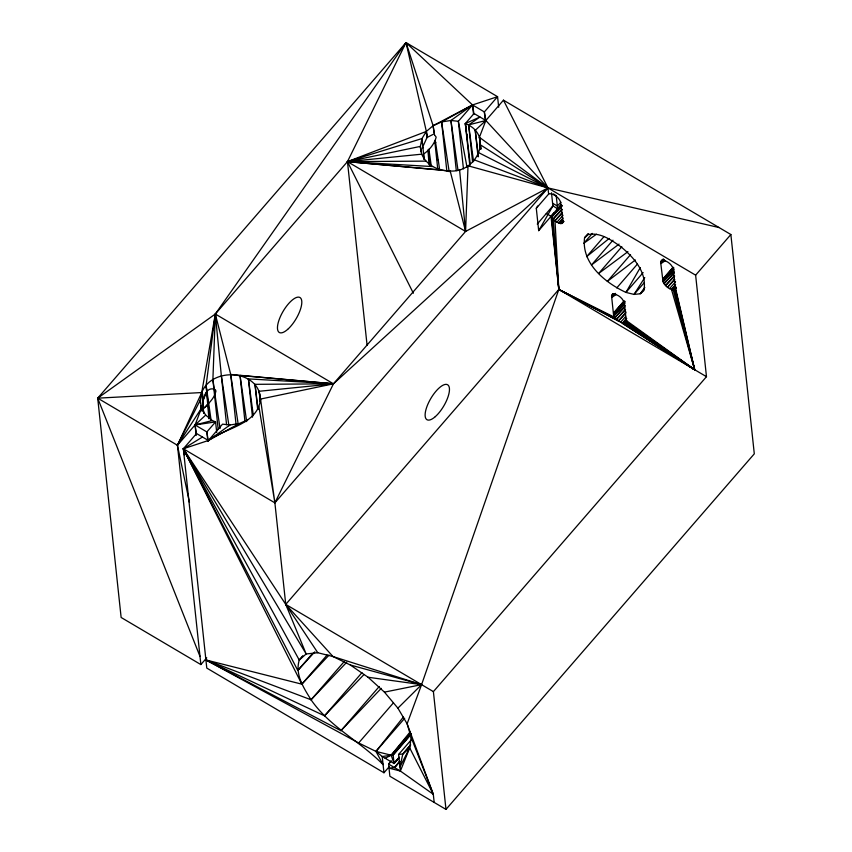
<?xml version="1.0" encoding="UTF-8"?>
<svg xmlns="http://www.w3.org/2000/svg" width="852" height="852" viewBox="0 0 852 852"><rect width="100%" height="100%" fill="white"/><g stroke="black" fill="none" stroke-linecap="round" stroke-linejoin="round"><path stroke-width="1.28" d="M498.697 107.245L497.568 96.691L472.54 104.945L433.114 125.691L426.351 131.432L421.953 138.567L424.179 159.26M218.208 429.472L212.893 379.672L215.322 314.026L406.021 42.6L497.568 96.691L484.351 111.931L485.342 121.165M260.456 400.909C261.383 369.789 212.105 365.838 201.732 392.548L177.44 445.276L200.87 664.581L121.133 617.476L97.703 398.172L406.021 42.6L472.54 104.945L484.351 111.931L486.023 121.069M423.614 153.978C428.939 150.559 434.616 143.892 436.16 137.119L434.424 134.712L433.114 125.691L406.021 42.6L347.456 161.635L215.322 314.026L201.732 392.548C205.076 394.508 198.463 416.436 207.696 404.242M719.045 227.548L547.974 187.919L333.452 383.815L215.322 314.026L206.12 385.413L208.9 418.769M329.085 655.06L301.842 684.167L205.907 659.949L358.649 742.965L375.966 751.411L383.102 764.638C360.396 741.389 329.82 727.022 311.055 699.79C303.759 688.043 294.792 674.486 299.265 660.066L302.748 656.051M434.169 802.424L433.306 794.298L400.387 771.049L409.695 747.886L411.186 737.47L407.118 723.785L397.905 708.161L384.444 692.122L368.043 677.244L350.31 664.986L332.994 656.541L317.785 652.738L306.166 653.953L299.265 660.066L183.34 448.77L196.556 433.53L208.367 440.505C225.311 427.81 257.954 424.765 260.542 399.055L333.452 383.815L465.586 231.435L547.974 187.919L695.626 275.164L706.478 376.69L433.391 691.622L445.979 809.4L389.875 776.247L388.576 764.063L391.185 761.049M561.074 204.661L550.999 216.28L558.816 289.456L624.175 323.845L626.295 323.004L626.465 321.811L624.388 304.665C624.292 299.095 617.956 293.876 612.513 293.983L611.555 295.878L613.472 314.132L616.539 319.33L694.668 369.715L675.135 286.591L673.453 270.872C673.357 265.313 667.031 260.084 661.578 260.201L660.619 262.086L662.728 279.254C662.835 284.824 669.161 290.042 674.603 289.936L675.572 288.04M189.464 502.403L177.44 445.276L200.135 400.387L201.732 392.548L97.703 398.172L200.007 656.455M413.358 293.237L347.456 161.635L420.366 146.406L420.941 151.677L420.366 146.406L421.953 138.567L347.456 161.635L367.084 345.273M406.021 42.6L426.351 131.432L347.456 161.635L450.186 170.996C476.96 172.988 494.235 134.797 465.32 123.572L474.042 113.518L485.853 120.494L547.974 187.919L548.624 194.086L536.291 208.314L538.688 230.647L553.96 212.957M410.579 744.914L402.804 753.988L399.95 766.981L409.695 747.886L433.306 794.298L407.118 723.785L421.58 684.646L558.816 289.456L554.993 220.785L561.862 212.851M203.958 413.241C200.518 406.777 203.852 384.231 215.386 389.683L215.929 391.089C214.576 397.916 208.964 403.188 204.203 407.874L203.394 407.948M423.508 145.277L427.001 137.523L432.859 134.51M202.701 401.494L206.653 391.728M556.782 209.837L561.159 204.906M536.291 208.314L537.623 206.024M538.688 230.647L552.895 206.014L551.489 192.786M640.278 267.592L625.954 292.406C605.026 282.726 581.277 263.311 584.557 237.793L587.997 233.821M644.762 277.582L634.037 294.419L625.954 292.406L643.143 272.587M238.198 424.232L230.711 374.454L215.322 314.026L97.703 398.172L177.44 445.276L201.498 408.151L200.135 400.387L200.412 403.028M644.804 287.465L640.214 293.78L634.037 294.419L644.357 282.534M563.055 218.08L559.008 223.149C553.651 221.424 551.382 215.098 546.292 213.628M675.402 289.233L694.668 369.715L622.429 323.409L626.486 318.328M626.689 320.757L624.175 323.845L694.668 369.715L671.536 289.637L675.593 284.568M403.358 717.064L375.966 751.411L382.228 756.512L394.039 763.498L399.268 757.471M563.257 220.508L560.744 223.586L559.008 223.149L562.437 219.188M625.506 323.707L694.668 369.715L673.272 290.074L675.785 286.996M385.179 758.259L391.185 755.202L410.472 731.517M399.13 757.364L394.039 763.498L391.185 755.202L375.966 751.411L404.7 718.268M563.768 221.424L562.075 223.448L560.744 223.586L563.321 220.615M674.603 289.936L676.307 287.912L674.603 289.936L694.668 369.715L626.295 323.004M399.194 757.396L394.039 763.498L393.134 755L411.356 733.87L393.134 755L382.228 756.512L383.964 772.764L206.78 668.074L183.34 448.77L202.456 437.023M177.44 445.276L195.055 424.956L205.683 415.105L201.498 408.151L195.055 424.956L196.184 435.521M473.989 114.147L472.54 104.945L458.355 121.303L463.435 168.813M445.979 809.4L754.297 453.828L730.867 234.524L503.468 100.174L485.853 120.494L475.224 130.356L478.047 156.747M503.468 100.174L547.974 187.919L274.887 502.85L285.74 604.387L306.166 653.953L183.34 448.77L208.367 440.505L239.316 423.529L247.794 419.759M537.25 224.065L552.884 205.864L557.623 208.804L556.207 195.577M317.785 652.738L285.74 604.387L558.816 289.456L551.563 217.239L561.883 205.343M706.478 376.69L558.816 289.456L553.108 219.081L561.702 209.166M557.016 222.191L563.034 215.247M563.8 221.467L562.075 223.448L563.034 221.563L560.925 204.395C560.829 198.825 554.503 193.606 549.05 193.713L548.624 194.086M200.87 664.581L206.748 657.808M592.364 233.405L583.769 243.321L596.453 234.225M603.77 236.856L586.581 256.686L609.223 238.443M612.961 240.2L591.48 264.983L619.031 244.109M621.832 246.739L598.626 273.503L627.924 251.681M630.544 254.641L607.338 281.405L635.379 259.977M616.752 287.923L637.381 264.131M615.421 293.365L611.981 297.337L616.326 294.398M236.079 424.615L230.711 374.454L333.452 383.815L274.887 502.85L183.34 448.77L297.785 670.471L312.588 653.409M623.941 301.129L613.632 313.025L624.154 301.171M624.644 301.246L613.472 314.132L625.07 301.438M625.112 302.822L613.941 315.698L624.825 304.047M663.197 259.115L660.619 262.086L663.293 259.157M664.496 259.583L661.056 263.545L665.401 260.616M625.688 313.376L618.414 321.034L558.816 289.456L614.995 317.498L625.304 305.602M558.816 289.456L616.539 319.33L625.134 309.414M644.506 288.828L640.214 293.78L643.878 290.532C647.275 272.448 633.952 257.581 621.097 246.92C611.608 240.232 600.49 232.117 588.221 234.545L584.557 237.793L588.285 233.991M327.093 655.039L301.842 684.167L183.34 448.77L184.533 455.298M618.414 321.034L626.145 312.12M620.448 322.439L625.602 316.497M622.429 323.409L626.731 318.456M673.048 267.368L662.728 279.254L673.261 267.4M624.175 323.845L626.752 320.874M673.751 267.485L662.579 280.361L673.282 268.646M674.209 269.051L663.037 281.937L673.932 270.276M674.411 271.831L664.091 283.727L673.964 273.311M674.23 275.654L665.636 285.558L674.688 276.069M674.39 279.339L667.521 287.262L674.795 279.616M381.27 688.341L340.928 730.707L205.907 659.949L311.055 699.79L344.144 661.631M669.544 288.668L675.561 281.735M671.536 289.637L674.976 285.676M673.272 290.074L675.86 287.103M695.626 275.164L730.867 234.524M205.907 659.949L324.527 715.829L361.962 672.654M340.928 730.707L379.236 686.52M358.649 742.965L393.475 702.793M391.185 755.202L410.334 733.114M399.79 761.603L394.476 767.556L389.002 768.131L400.387 771.049L398.608 754.435L410.792 740.377M383.964 772.764L389.194 766.736M398.608 754.435L402.804 753.988L410.643 744.957M391.206 761.07L388.576 764.063L400.387 771.049M299.265 660.066L302.811 656.093M297.785 670.471L314.846 651.823M551.563 217.239L562.331 205.886M554.993 220.785L562.256 213.128M614.995 317.498L624.857 307.082M560.936 202.233L557.325 206.024L552.597 203.234M311.055 699.79L346.753 662.228M553.108 219.081L562.16 209.581M616.539 319.33L625.592 309.83M324.527 715.829L364.017 674.507M397.905 708.161L421.58 684.646L332.994 656.541L285.74 604.387L183.34 448.77M402.804 753.988L409.695 747.886M434.424 134.712L433.114 125.691L441.592 121.921L450.942 120.483L472.54 104.945L473.531 114.189M229.965 424.978L208.367 440.505L222.542 424.158L229.965 424.978L239.316 423.529M446.81 170.762L441.592 121.921L472.54 104.945M434.967 142.987L435.617 142.699L435.255 140.292M216.717 432.443L215.588 421.889L212.286 420.547L195.055 424.956L196.503 434.158M384.444 692.122L421.58 684.646L350.31 664.986M440.878 169.963L347.456 161.635L421.719 154.18C426.405 165.331 438.546 171.06 450.186 170.996L465.586 231.435L347.456 161.635L425.904 161.124M260.307 401.835L259.178 391.281L333.452 383.815L240.03 375.487L244.971 421.687M257.677 409.407L254.993 384.327L333.452 383.815L248.401 378.895L252.49 417.171M347.456 161.635L432.507 166.566M456.299 170.634L450.942 120.483L458.355 121.303L466.992 167.067M368.043 677.244L421.58 684.646M472.572 161.869L468.621 124.914L485.853 120.494L479.41 137.3L547.974 187.919L468.014 165.778L465.586 231.435L459.547 169.559M474.777 160.048L547.974 187.919L480.773 145.074L480.794 148.887M479.175 152.913L547.974 187.919M553.374 193.905L555.259 195.023M285.74 604.387L433.391 691.622M436.714 159.324L438.269 160.421M626.465 321.811L694.668 369.715L626.028 320.352M205.683 415.105L212.286 420.547M439.643 169.58L435.617 142.699L434.765 141.091L437.694 168.536M411.186 737.47L433.306 794.298M434.989 140.825L435.617 142.699M420.366 146.406L421.719 154.18M258.955 406.883L274.887 502.85L260.542 399.055M466.555 131.453L465.32 123.572L479.942 117.012L468.621 124.914L473.574 161.678M466.96 134.083L467.365 136.714M208.293 441.144L206.866 431.943L215.588 421.889L195.055 424.956L206.866 431.943L207.856 441.176M441.592 121.921L449.174 171.731M215.322 314.026L221.36 375.902L228.943 425.712M214.949 394.433L220.072 428.513M215.023 394.274L212.893 379.672M240.03 375.487L246.675 421.57M450.942 120.483L458.025 170.517M426.873 137.747L426.351 131.432L427.203 137.374M428.886 149.153L431.314 166.225M211.094 420.196L206.12 385.413L209.635 418.236M248.401 378.895L253.353 415.648M475.224 130.356L478.451 156.63M254.993 384.327L258.06 409.301M470.304 164.489L465.32 123.572L469.846 165.842M259.178 391.281L260.339 401.825M200.135 400.387L200.422 403.017M426.351 131.432L427.001 137.523M428.3 149.707L430.004 165.576M221.36 375.902L226.579 424.733M421.953 138.567L422.901 148.003M201.732 392.548L203.734 413.177M423.455 153.903L423.955 159.196M427.917 150.261L429.131 164.798M399.62 761.454L394.476 767.556L399.705 761.528M613.27 293.897L611.555 295.878L613.333 293.919M201.817 410.781L201.498 408.151L201.775 410.792M480.709 149.175L479.41 137.3L480.677 149.175M200.997 408.3L200.71 405.658L200.976 408.3M435.308 416.639A20.299 7.487 -59.4 0 0 448.685 385.849A20.299 7.487 -59.4 0 0 427.885 404.21A20.299 7.487 -59.4 0 0 435.308 416.639M287.656 329.394A20.299 7.487 -59.4 0 0 301.033 298.615A20.299 7.487 -59.4 0 0 280.223 316.976A20.299 7.487 -59.4 0 0 287.656 329.394"/></g></svg>
